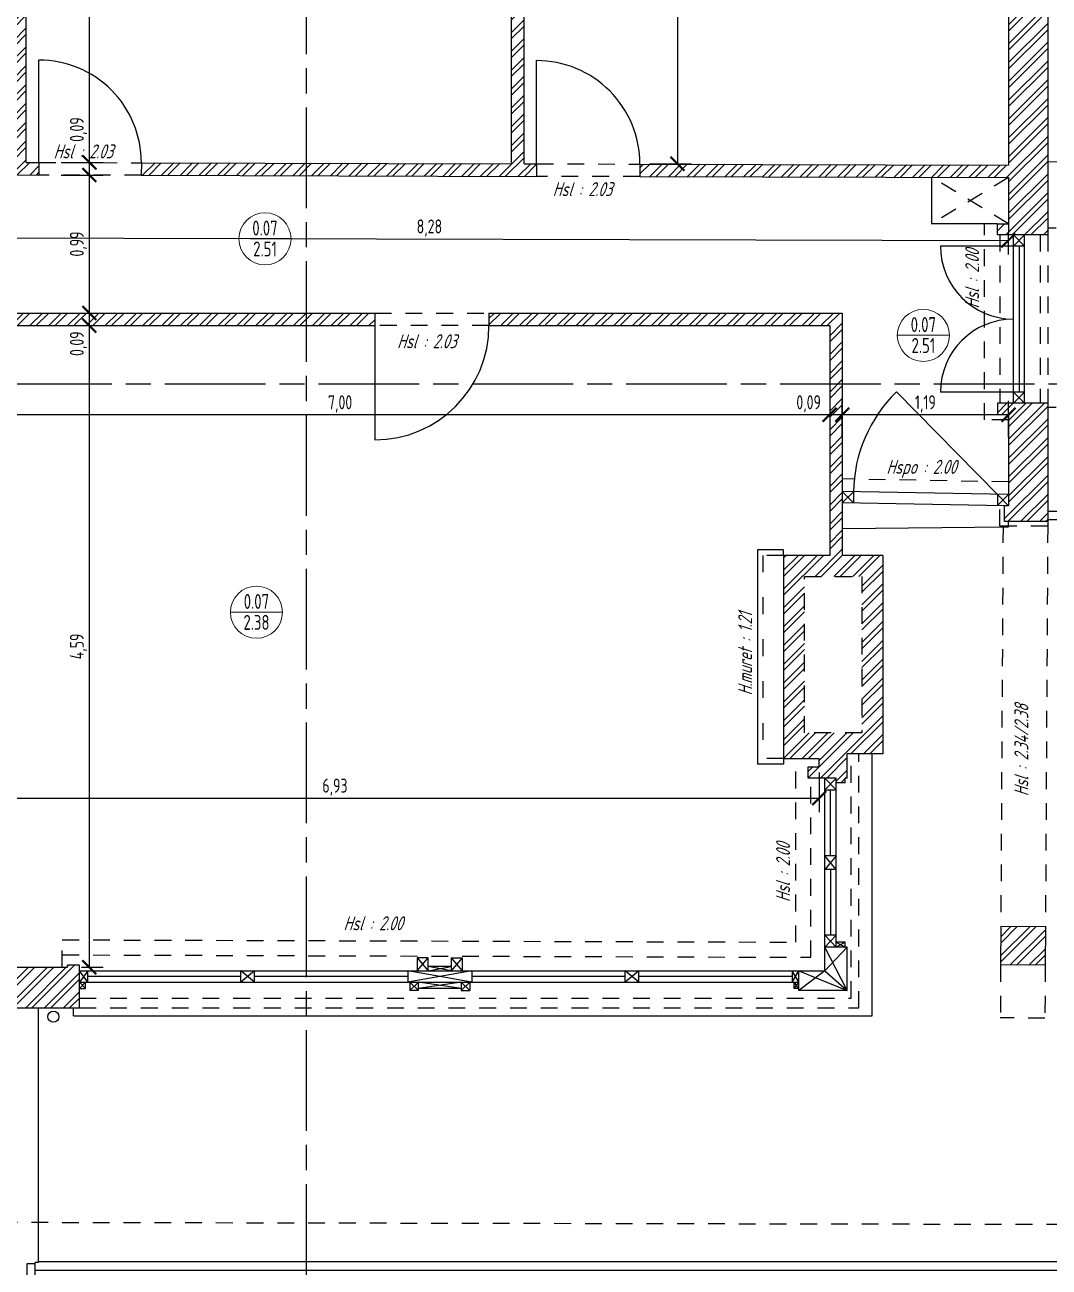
# Model space of a CAD drawing. Header units: metres. Extents: x -173 to 927, y -225 to 260.
# Drawn here: x 467.06 to 474.39, y 11.12 to 20.01 of the extents above; entities that cross this region are included whole.
import ezdxf
from ezdxf.enums import TextEntityAlignment as Align

# ---------------------------------------------------------------- set-up
doc = ezdxf.new("R2010")
doc.units = ezdxf.units.M
doc.header["$LTSCALE"] = 0.01
doc.header["$PDMODE"] = 2
doc.header["$PDSIZE"] = 0.05
for name, pattern in [('ACAD_ISO02W100', [15, 12, -3]), ('ACAD_ISO03W100', [30, 12, -18]), ('ACAD_ISO08W100', [36, 24, -3, 6, -3])]:
    doc.linetypes.add(name, pattern=pattern)
for name, color, linetype in [('Bordure bas', 5, 'Continuous'), ('Cassure plafond', 49, 'ACAD_ISO02W100'), ('Chassis', 71, 'Continuous'), ('Cotations', 163, 'Continuous'), ('DEP', 170, 'Continuous'), ('Hachures', 250, 'Continuous'), ('Linteau', 2, 'ACAD_ISO02W100'), ('Menuiserie', 35, 'Continuous'), ('Mur', 1, 'Continuous'), ('Muret', 30, 'Continuous'), ('Niveaux', 2, 'Continuous'), ('Porte', 2, 'Continuous'), ('Revètement', 2, 'Continuous'), ('Seuil', 161, 'Continuous'), ('Trait de Coupe', 4, 'ACAD_ISO08W100')]:
    doc.layers.add(name, color=color, linetype=linetype)
doc.layers.add('Niveaux sol-plafond', color=2, linetype='Continuous', lineweight=0)
doc.styles.add('ISO', font='isocp.shx', dxfattribs={"width": 0.8})
doc.dimstyles.new('ISO DE CEUSTER', dxfattribs={"dimtxt": 0.1, "dimasz": 0.1, "dimexe": 0.1, "dimexo": 0.1, "dimgap": 0.02, "dimtad": 1, "dimzin": 1, "dimtxsty": 'ISO', "dimblk": 'ARCHTICK', "dimcen": 2.5, "dimclrd": 256, "dimclre": 256, "dimclrt": 256, "dimadec": 0, "dimazin": 0, "dimtfac": 1, "dimtix": 1, "dimtmove": 1, "dimatfit": 3, "dimldrblk": 'CLOSEDBLANK', "dimfxl": 0.1, "dimfxlon": 1, "dimlwd": -1, "dimlwe": -1, "dimarcsym": 0})

# ---------------------------------------------------------------- blocks, each defined once
blk = doc.blocks.new('_ArchTick')
at = {"color": 0, "linetype": 'ByBlock', "const_width": 0.15}
blk.add_lwpolyline([(-0.5, -0.5), (0.5, 0.5)], dxfattribs=at)
blk = doc.blocks.new('*D39')
at = {"layer": 'Cotations', "transparency": 16777216}
for p, q in [((465.8118, 18.6894), (465.811, 18.3894)), ((474.0942, 18.667), (474.0934, 18.367)), ((465.8113, 18.4894), (474.0937, 18.467))]:
    blk.add_line(p, q, dxfattribs=at)
at = {"layer": 'Defpoints', "color": 0, "transparency": 16777216}
for p in [(465.8125, 18.9386), (474.0949, 18.9162), (474.0937, 18.467)]:
    blk.add_point(p, dxfattribs=at)
at = {"layer": 'Cotations', "transparency": 16777216, "xscale": 0.1, "yscale": 0.1, "zscale": 0.1}
for p, rotation in [((465.8113, 18.4894), 179.8450415630587), ((474.0937, 18.467), 359.8450415630588)]:
    blk.add_blockref('_ArchTick', p, dxfattribs=dict(at, rotation=rotation))
at = {"layer": 'Cotations', "transparency": 16777216, "insert": (469.9527, 18.5557), "char_height": 0.1, "attachment_point": 5, "rotation": 359.84504, "style": 'ISO'}
blk.add_mtext('8,28', dxfattribs=at)
blk = doc.blocks.new('_ClosedBlank')
at = {"color": 0, "linetype": 'ByBlock', "lineweight": -2}
for p, q in [((-1, 0.167), (0, 0)), ((-1, 0.167), (-1, -0.167)), ((0, 0), (-1, -0.167))]:
    blk.add_line(p, q, dxfattribs=at)
blk = doc.blocks.new('*D42')
at = {"layer": 'Cotations', "transparency": 16777216}
for p, q in [((465.8125, 14.6789), (465.8125, 14.3789)), ((472.7413, 14.6612), (472.7413, 14.3789)), ((465.8125, 14.4789), (472.7413, 14.4789))]:
    blk.add_line(p, q, dxfattribs=at)
at = {"layer": 'Defpoints', "color": 0, "transparency": 16777216}
for p in [(465.8125, 15.4963), (472.7413, 14.7612), (472.7413, 14.4789)]:
    blk.add_point(p, dxfattribs=at)
at = {"layer": 'Cotations', "transparency": 16777216, "xscale": 0.1, "yscale": 0.1, "zscale": 0.1, "rotation": 180}
blk.add_blockref('_ArchTick', (465.8125, 14.4789), dxfattribs=at)
at = {"layer": 'Cotations', "transparency": 16777216, "xscale": 0.1, "yscale": 0.1, "zscale": 0.1}
blk.add_blockref('_ArchTick', (472.7413, 14.4789), dxfattribs=at)
at = {"layer": 'Cotations', "transparency": 16777216, "insert": (469.2769, 14.5564), "char_height": 0.1, "attachment_point": 5, "style": 'ISO'}
blk.add_mtext('6,93', dxfattribs=at)
blk = doc.blocks.new('*D43')
at = {"layer": 'Cotations', "transparency": 16777216}
for p, q in [((472.9056, 17.0602), (472.9056, 17.3205)), ((474.0949, 17.0602), (474.0949, 17.3205)), ((474.0949, 17.2205), (472.9056, 17.2205))]:
    blk.add_line(p, q, dxfattribs=at)
at = {"layer": 'Defpoints', "color": 0, "transparency": 16777216}
for p in [(472.9056, 17.2205), (472.9056, 16.9602), (474.0949, 16.9602)]:
    blk.add_point(p, dxfattribs=at)
at = {"layer": 'Cotations', "transparency": 16777216, "xscale": 0.1, "yscale": 0.1, "zscale": 0.1, "rotation": 180}
blk.add_blockref('_ArchTick', (472.9056, 17.2205), dxfattribs=at)
at = {"layer": 'Cotations', "transparency": 16777216, "xscale": 0.1, "yscale": 0.1, "zscale": 0.1}
blk.add_blockref('_ArchTick', (474.0949, 17.2205), dxfattribs=at)
at = {"layer": 'Cotations', "transparency": 16777216, "insert": (473.5002, 17.298), "char_height": 0.1, "attachment_point": 5, "style": 'ISO'}
blk.add_mtext('1,19', dxfattribs=at)
blk = doc.blocks.new('*D44')
at = {"layer": 'Cotations', "transparency": 16777216}
for p, q in [((472.8156, 17.4205), (472.8156, 17.1205)), ((472.9056, 17.0602), (472.9056, 17.3205)), ((472.9056, 17.2205), (472.8156, 17.2205))]:
    blk.add_line(p, q, dxfattribs=at)
at = {"layer": 'Defpoints', "color": 0, "transparency": 16777216}
for p in [(472.8156, 17.858), (472.8156, 17.2205), (472.9056, 16.9602)]:
    blk.add_point(p, dxfattribs=at)
at = {"layer": 'Cotations', "transparency": 16777216, "xscale": 0.1, "yscale": 0.1, "zscale": 0.1, "rotation": 180}
blk.add_blockref('_ArchTick', (472.8156, 17.2205), dxfattribs=at)
at = {"layer": 'Cotations', "transparency": 16777216, "xscale": 0.1, "yscale": 0.1, "zscale": 0.1}
blk.add_blockref('_ArchTick', (472.9056, 17.2205), dxfattribs=at)
at = {"layer": 'Cotations', "transparency": 16777216, "insert": (472.6652, 17.298), "char_height": 0.1, "attachment_point": 5, "style": 'ISO'}
blk.add_mtext('0,09', dxfattribs=at)
blk = doc.blocks.new('*D45')
at = {"layer": 'Cotations', "transparency": 16777216}
for p, q in [((465.8125, 17.4205), (465.8125, 17.1205)), ((472.8156, 17.4205), (472.8156, 17.1205)), ((472.8156, 17.2205), (465.8125, 17.2205))]:
    blk.add_line(p, q, dxfattribs=at)
at = {"layer": 'Defpoints', "color": 0, "transparency": 16777216}
for p in [(465.8125, 17.858), (472.8156, 17.858), (465.8125, 17.2205)]:
    blk.add_point(p, dxfattribs=at)
at = {"layer": 'Cotations', "transparency": 16777216, "xscale": 0.1, "yscale": 0.1, "zscale": 0.1, "rotation": 180}
blk.add_blockref('_ArchTick', (465.8125, 17.2205), dxfattribs=at)
at = {"layer": 'Cotations', "transparency": 16777216, "xscale": 0.1, "yscale": 0.1, "zscale": 0.1}
blk.add_blockref('_ArchTick', (472.8156, 17.2205), dxfattribs=at)
at = {"layer": 'Cotations', "transparency": 16777216, "insert": (469.314, 17.298), "char_height": 0.1, "attachment_point": 5, "style": 'ISO'}
blk.add_mtext('7,00', dxfattribs=at)
blk = doc.blocks.new('*D54')
at = {"layer": 'Cotations', "transparency": 16777216}
for p, q in [((467.3201, 22.6256), (467.6201, 22.6256)), ((467.5201, 22.6256), (467.5201, 19.0252)), ((467.3201, 19.0252), (467.6201, 19.0252))]:
    blk.add_line(p, q, dxfattribs=at)
at = {"layer": 'Defpoints', "color": 0, "transparency": 16777216}
for p in [(467.0696, 22.6256), (467.0696, 19.0252), (467.5201, 19.0252)]:
    blk.add_point(p, dxfattribs=at)
at = {"layer": 'Cotations', "transparency": 16777216, "xscale": 0.1, "yscale": 0.1, "zscale": 0.1}
for p, rotation in [((467.5201, 22.6256), 90), ((467.5201, 19.0252), 270)]:
    blk.add_blockref('_ArchTick', p, dxfattribs=dict(at, rotation=rotation))
at = {"layer": 'Cotations', "transparency": 16777216, "insert": (467.4426, 20.8254), "char_height": 0.1, "attachment_point": 5, "rotation": 90, "style": 'ISO'}
blk.add_mtext('3,60', dxfattribs=at)
blk = doc.blocks.new('*D55')
at = {"layer": 'Cotations', "transparency": 16777216}
for p, q in [((467.3201, 19.0252), (467.6201, 19.0252)), ((467.5201, 19.0252), (467.5201, 18.9349)), ((467.3201, 18.9349), (467.6201, 18.9349))]:
    blk.add_line(p, q, dxfattribs=at)
at = {"layer": 'Defpoints', "color": 0, "transparency": 16777216}
for p in [(467.0696, 19.0252), (467.1596, 18.9349), (467.5201, 18.9349)]:
    blk.add_point(p, dxfattribs=at)
at = {"layer": 'Cotations', "transparency": 16777216, "xscale": 0.1, "yscale": 0.1, "zscale": 0.1}
for p, rotation in [((467.5201, 19.0252), 90), ((467.5201, 18.9349), 270)]:
    blk.add_blockref('_ArchTick', p, dxfattribs=dict(at, rotation=rotation))
at = {"layer": 'Cotations', "transparency": 16777216, "insert": (467.4426, 19.26), "char_height": 0.1, "attachment_point": 5, "rotation": 90, "style": 'ISO'}
blk.add_mtext('0,09', dxfattribs=at)
blk = doc.blocks.new('*D56')
at = {"layer": 'Cotations', "transparency": 16777216}
for p, q in [((467.3201, 18.9349), (467.6201, 18.9349)), ((467.5201, 18.9349), (467.5201, 17.948)), ((467.3201, 17.948), (467.6201, 17.948))]:
    blk.add_line(p, q, dxfattribs=at)
at = {"layer": 'Defpoints', "color": 0, "transparency": 16777216}
for p in [(467.1596, 18.9349), (465.8125, 17.948), (467.5201, 17.948)]:
    blk.add_point(p, dxfattribs=at)
at = {"layer": 'Cotations', "transparency": 16777216, "xscale": 0.1, "yscale": 0.1, "zscale": 0.1}
for p, rotation in [((467.5201, 18.9349), 90), ((467.5201, 17.948), 270)]:
    blk.add_blockref('_ArchTick', p, dxfattribs=dict(at, rotation=rotation))
at = {"layer": 'Cotations', "transparency": 16777216, "insert": (467.4426, 18.4415), "char_height": 0.1, "attachment_point": 5, "rotation": 90, "style": 'ISO'}
blk.add_mtext('0,99', dxfattribs=at)
blk = doc.blocks.new('*D57')
at = {"layer": 'Cotations', "transparency": 16777216}
for p, q in [((467.3201, 17.948), (467.6201, 17.948)), ((467.5201, 17.948), (467.5201, 17.858)), ((467.3201, 17.858), (467.6201, 17.858))]:
    blk.add_line(p, q, dxfattribs=at)
at = {"layer": 'Defpoints', "color": 0, "transparency": 16777216}
for p in [(465.8125, 17.948), (465.8125, 17.858), (467.5201, 17.858)]:
    blk.add_point(p, dxfattribs=at)
at = {"layer": 'Cotations', "transparency": 16777216, "xscale": 0.1, "yscale": 0.1, "zscale": 0.1}
for p, rotation in [((467.5201, 17.948), 90), ((467.5201, 17.858), 270)]:
    blk.add_blockref('_ArchTick', p, dxfattribs=dict(at, rotation=rotation))
at = {"layer": 'Cotations', "transparency": 16777216, "insert": (467.4426, 17.7287), "char_height": 0.1, "attachment_point": 5, "rotation": 90, "style": 'ISO'}
blk.add_mtext('0,09', dxfattribs=at)
blk = doc.blocks.new('*D58')
at = {"layer": 'Cotations', "transparency": 16777216}
for p, q in [((467.3201, 17.858), (467.6201, 17.858)), ((467.5201, 17.858), (467.5201, 13.2686)), ((467.4641, 13.2686), (467.6201, 13.2686))]:
    blk.add_line(p, q, dxfattribs=at)
at = {"layer": 'Defpoints', "color": 0, "transparency": 16777216}
for p in [(465.8125, 17.858), (467.3641, 13.2686), (467.5201, 13.2686)]:
    blk.add_point(p, dxfattribs=at)
at = {"layer": 'Cotations', "transparency": 16777216, "xscale": 0.1, "yscale": 0.1, "zscale": 0.1}
for p, rotation in [((467.5201, 17.858), 90), ((467.5201, 13.2686), 270)]:
    blk.add_blockref('_ArchTick', p, dxfattribs=dict(at, rotation=rotation))
at = {"layer": 'Cotations', "transparency": 16777216, "insert": (467.4426, 15.5633), "char_height": 0.1, "attachment_point": 5, "rotation": 90, "style": 'ISO'}
blk.add_mtext('4,59', dxfattribs=at)
blk = doc.blocks.new('*D59')
at = {"layer": 'Cotations', "transparency": 16777216}
for p, q in [((471.5265, 22.6256), (471.8265, 22.6256)), ((471.7265, 22.6256), (471.7265, 19.0155)), ((471.5265, 19.0155), (471.8265, 19.0155))]:
    blk.add_line(p, q, dxfattribs=at)
at = {"layer": 'Defpoints', "color": 0, "transparency": 16777216}
for p in [(470.6295, 22.6256), (470.6295, 19.0155), (471.7265, 19.0155)]:
    blk.add_point(p, dxfattribs=at)
at = {"layer": 'Cotations', "transparency": 16777216, "xscale": 0.1, "yscale": 0.1, "zscale": 0.1}
for p, rotation in [((471.7265, 22.6256), 90), ((471.7265, 19.0155), 270)]:
    blk.add_blockref('_ArchTick', p, dxfattribs=dict(at, rotation=rotation))
at = {"layer": 'Cotations', "transparency": 16777216, "insert": (471.649, 20.8205), "char_height": 0.1, "attachment_point": 5, "rotation": 90, "style": 'ISO'}
blk.add_mtext('3,61', dxfattribs=at)

msp = doc.modelspace()

# ---------------------------------------------------------------- hatches: boundary and pattern name
at = {"layer": 'Hachures'}
h = msp.add_hatch(dxfattribs=at)
h.set_pattern_fill('ANSI32', color=256, scale=0.01)
h.paths.add_polyline_path([(468.2111, 22.9156), (463.24, 22.9156), (463.24, 21.5169), (463.6007, 21.5169), (463.6007, 21.5969), (463.52, 21.5969), (463.52, 22.6256), (466.9796, 22.6256), (466.9796, 19.0254), (466.8885, 19.0257), (466.8883, 18.9357), (467.1596, 18.9349), (467.1598, 19.0249), (467.0696, 19.0252), (467.0696, 22.6256), (468.1311, 22.6256), (468.1311, 22.5556), (468.2111, 22.5556)])
h.paths.add_polyline_path([(463.52, 20.2368), (463.6007, 20.2368), (463.6007, 20.3168), (463.24, 20.3168), (463.24, 18.1697), (463.6239, 18.1697), (463.6239, 18.2497), (463.52, 18.2497), (463.52, 18.9448), (465.7225, 18.9388), (465.7225, 18.8564), (465.8125, 18.8564), (465.8125, 18.9386), (466.1321, 18.9377), (466.1323, 19.0277), (463.52, 19.0348)])
h.paths.add_polyline_path([(465.8125, 17.858), (469.5617, 17.858), (469.5617, 17.948), (465.8125, 17.948), (465.8125, 18.1171), (465.7225, 18.1171), (465.7225, 16.4721), (465.0994, 16.4721), (465.0994, 16.1501), (463.52, 16.1501), (463.52, 16.8781), (463.6239, 16.8781), (463.6239, 16.9581), (463.24, 16.9581), (463.24, 14.6282), (463.6239, 14.6282), (463.6239, 14.7082), (463.52, 14.7082), (463.52, 16.0501), (465.1816, 16.0501), (465.1816, 15.4963), (465.8125, 15.4963)])
h.paths.add_polyline_path([(465.1994, 16.1501), (465.1994, 16.3721), (465.7225, 16.3721), (465.7225, 16.1501)], flags=16)
h.paths.add_polyline_path([(465.2816, 16.0501), (465.7225, 16.0501), (465.7225, 15.5963), (465.2816, 15.5963)], flags=16)
h.paths.add_polyline_path([(463.6638, 13.2286), (463.52, 13.2286), (463.52, 13.4289), (463.24, 13.4289), (463.24, 12.6634), (463.52, 12.6634), (463.52, 12.9786), (463.6638, 12.9786)])
h.paths.add_polyline_path([(467.4496, 13.2836), (467.3641, 13.2836), (467.3641, 13.2686), (464.9465, 13.2686), (464.9465, 13.3486), (464.8665, 13.3486), (464.8665, 12.9786), (467.4496, 12.9786)])
h.paths.add_polyline_path([(474.6056, 11.9738, 1), (474.7106, 11.9738, 1)])
h.paths.add_polyline_path([(474.3591, 13.5585), (474.0397, 13.5603), (474.0382, 13.2857), (474.3576, 13.2839)])
h.paths.add_polyline_path([(472.9056, 17.948), (470.3789, 17.948), (470.3789, 17.858), (472.8156, 17.858), (472.8156, 16.2149), (472.4856, 16.2149), (472.4856, 14.7612), (472.7413, 14.7612), (472.7413, 14.7017), (472.6613, 14.7017), (472.6613, 14.6217), (472.8613, 14.6217), (472.8613, 14.5877), (472.9265, 14.5877), (472.9265, 14.6217), (472.9413, 14.6217), (472.9413, 14.7951), (473.1956, 14.7951), (473.1956, 16.2149), (472.9056, 16.2149)])
h.paths.add_polyline_path([(473.0456, 16.0649), (473.0456, 14.9451), (472.6356, 14.9451), (472.6356, 16.0649)], flags=16)
h.paths.add_polyline_path([(474.3749, 17.3025), (474.0149, 17.3025), (474.0149, 17.2225), (474.0949, 17.2225), (474.0949, 16.5698), (474.0668, 16.5703), (474.0668, 16.4569), (474.3749, 16.4569)])
h.paths.add_polyline_path([(474.3749, 20.2702), (474.0149, 20.2702), (474.0149, 20.1902), (474.0949, 20.1902), (474.0949, 19.0062), (471.4576, 19.0133), (471.4574, 18.9233), (474.0949, 18.9162), (474.0949, 18.587), (474.0149, 18.587), (474.0149, 18.507), (474.3749, 18.507)])
h.paths.add_polyline_path([(474.3749, 22.9156), (469.4154, 22.9156), (469.4154, 22.5556), (469.4954, 22.5556), (469.4954, 22.6256), (470.5395, 22.6256), (470.5395, 19.0158), (467.8924, 19.0229), (467.8922, 18.9329), (470.7191, 18.9253), (470.7194, 19.0153), (470.6295, 19.0155), (470.6295, 22.6256), (474.0949, 22.6256), (474.0949, 21.5546), (474.0149, 21.5546), (474.0149, 21.4746), (474.3749, 21.4746)])
h.paths.add_polyline_path([(474.7414, 19.7113), (474.6261, 19.7113), (474.6261, 19.5959), (474.7414, 19.5959)])
h.paths.add_polyline_path([(474.7503, 21.6307), (474.635, 21.6307), (474.635, 21.5152), (474.7503, 21.5152)])
h.paths.add_polyline_path([(480.1891, 19.6971), (480.0739, 19.6971), (480.0739, 19.5816), (480.1891, 19.5816)])
h.paths.add_polyline_path([(480.1891, 21.593), (480.0739, 21.593), (480.0739, 21.4775), (480.1891, 21.4775)])
h.paths.add_polyline_path([(480.1891, 23.4862), (480.0739, 23.4862), (480.0739, 23.3708), (480.1891, 23.3708)])
h.paths.add_polyline_path([(474.7503, 23.5719), (474.635, 23.5719), (474.635, 23.4565), (474.7503, 23.4565)])
h.paths.add_polyline_path([(463.2316, 8.5961), (463.1312, 8.5961), (463.1312, 8.4973), (463.2316, 8.4973)])
h.paths.add_polyline_path([(467.0372, 8.5961), (466.9368, 8.5961), (466.9368, 8.4973), (467.0372, 8.4973)])
h.paths.add_polyline_path([(485.2008, 31.1603), (485.2767, 31.1586), (485.2775, 31.1966), (485.2022, 31.1983), (485.2047, 31.2684), (485.1667, 31.2698), (485.1642, 31.1991), (481.1753, 31.2862), (481.1782, 31.3557), (481.1402, 31.3573), (481.1374, 31.287), (481.0711, 31.2885), (481.0703, 31.2505), (481.1358, 31.2491), (480.9327, 26.2617), (480.8665, 26.2631), (480.8657, 26.2251), (480.9312, 26.2237), (480.9286, 26.1604), (480.9666, 26.1588), (480.9692, 26.2229), (484.9837, 26.1352), (484.9814, 26.0719), (485.0194, 26.0705), (485.0217, 26.1344), (485.0901, 26.1329), (485.091, 26.1709), (485.023, 26.1723)])
h.paths.add_polyline_path([(484.985, 26.1732), (480.9707, 26.2608), (481.1738, 31.2482), (485.1628, 31.1611)], flags=16)

# ---------------------------------------------------------------- linework, layer by layer
at = {"layer": 'Bordure bas'}
for points in [[(474.3749, 16.5308), (474.9371, 16.5308), (474.9156, 11.1015), (467.1325, 11.1015)], [(474.3749, 16.4708), (474.8769, 16.4708), (474.8559, 11.1615), (467.1575, 11.1615)], [(463.24, 12.7358), (463.0045, 12.7358), (463.0045, 8.0792), (467.1325, 8.065), (467.1325, 11.1472), (467.0725, 11.1472), (467.0725, 8.1252), (463.0645, 8.139), (463.0645, 12.6758), (463.24, 12.6758)]]:
    msp.add_lwpolyline(points, dxfattribs=at)
at = {"layer": 'Cassure plafond'}
for p, q in [((480.4407, 18.974), (474.3749, 19.0287)), ((473.9234, 17.1841), (473.9234, 18.587)), ((474.321, 18.507), (474.321, 17.3025)), ((474.0949, 17.1841), (473.9234, 17.1841)), ((474.0949, 16.7402), (472.9056, 16.7612)), ((474.0335, 16.4236), (474.0335, 16.5709)), ((474.3749, 16.4569), (474.3749, 16.4236)), ((474.3749, 16.4236), (474.0335, 16.4236)), ((474.0554, 16.4236), (474.0397, 13.5603)), ((474.3749, 16.4236), (474.3591, 13.5585)), ((472.5726, 13.4486), (472.5726, 14.7612)), ((472.6804, 13.3405), (472.6804, 14.6217)), ((467.327, 13.2686), (467.327, 13.4654)), ((467.327, 13.4654), (472.5726, 13.4486)), ((467.3267, 13.3576), (472.6804, 13.3405)), ((474.0382, 13.2857), (474.0361, 12.9072)), ((474.3576, 13.2839), (474.3555, 12.9054)), ((474.3555, 12.9054), (474.0361, 12.9072)), ((462.7057, 11.4537), (474.86, 11.4301))]:
    msp.add_line(p, q, dxfattribs=at)
for points in [[(467.4496, 12.9786), (473.0242, 12.9786), (473.0242, 14.7951)], [(467.4496, 13.0492), (472.9703, 13.0492), (472.9703, 14.7951)]]:
    msp.add_lwpolyline(points, dxfattribs=at)
at = {"layer": 'Chassis'}
for p, q in [((474.1301, 17.3025), (474.1301, 18.507)), ((474.2101, 18.507), (474.1301, 18.427)), ((474.2101, 18.427), (474.1301, 18.507)), ((474.2101, 17.3025), (474.2101, 18.507)), ((474.2101, 18.427), (474.1301, 18.427)), ((474.1701, 18.427), (474.1701, 17.3825)), ((474.2101, 17.3825), (474.1301, 17.3825)), ((474.2101, 17.3825), (474.1301, 17.3025)), ((474.2101, 17.3025), (474.1301, 17.3825)), ((474.0949, 16.6498), (472.9056, 16.6708)), ((472.9856, 16.5894), (472.9056, 16.6708)), ((472.9856, 16.6694), (472.9056, 16.5908)), ((472.9856, 16.6694), (472.9856, 16.5894)), ((474.0149, 16.6512), (474.0149, 16.5712)), ((474.0949, 16.5698), (474.0149, 16.6512)), ((474.0949, 16.6498), (474.0149, 16.5712)), ((474.0668, 16.5703), (472.9056, 16.5908)), ((472.7813, 14.5369), (472.7813, 14.6217)), ((472.8613, 14.6217), (472.7813, 14.5369)), ((472.8613, 14.5369), (472.7813, 14.6217)), ((472.8613, 14.5369), (472.8613, 14.5877)), ((472.7813, 14.5369), (472.8613, 14.5369)), ((472.7813, 13.4986), (472.7813, 14.5369)), ((472.8213, 14.0671), (472.8213, 14.5369)), ((472.8613, 13.4986), (472.8613, 14.5369)), ((472.8613, 14.0671), (472.7813, 14.0671)), ((472.8613, 14.0671), (472.7813, 13.9684)), ((472.8613, 13.9684), (472.7813, 14.0671)), ((472.8613, 13.9684), (472.7813, 13.9684)), ((472.8213, 13.9684), (472.8213, 13.4986)), ((472.7813, 13.2434), (472.7813, 13.4986)), ((472.8613, 13.4986), (472.7813, 13.4986)), ((472.8613, 13.4986), (472.7813, 13.4138)), ((472.8613, 13.4138), (472.7813, 13.4986)), ((472.8613, 13.4138), (472.8613, 13.4986)), ((472.9265, 13.4478), (472.8613, 13.4478)), ((472.9265, 13.4478), (472.8613, 13.4138)), ((472.8613, 13.4478), (472.9265, 13.4138)), ((472.9265, 13.4138), (472.9265, 13.4478)), ((469.9448, 13.3359), (469.8648, 13.3359)), ((469.8648, 13.3359), (469.8648, 13.2434)), ((469.8648, 13.2434), (469.9448, 13.3359)), ((469.8648, 13.3359), (469.9448, 13.2434)), ((469.9448, 13.2434), (469.9448, 13.3359)), ((470.1077, 13.3359), (470.1877, 13.3359)), ((470.1077, 13.3359), (470.1077, 13.2434)), ((470.1877, 13.3359), (470.1077, 13.2434)), ((470.1077, 13.3359), (470.1877, 13.2434)), ((470.1877, 13.3359), (470.1877, 13.2434)), ((472.9413, 13.4138), (472.7813, 13.4138)), ((472.9413, 13.4138), (472.7813, 13.2434)), ((472.9413, 13.1025), (472.7813, 13.4138)), ((472.9413, 13.1025), (472.9413, 13.4138)), ((467.4496, 13.2434), (467.5088, 13.2434)), ((467.5088, 13.2434), (467.4496, 13.1634)), ((467.5088, 13.1634), (467.4496, 13.2434)), ((467.5088, 13.1634), (467.5088, 13.2434)), ((467.5088, 13.2434), (469.7983, 13.2434)), ((468.6042, 13.1634), (468.6042, 13.2434)), ((468.7029, 13.2434), (468.6042, 13.1634)), ((468.7029, 13.1634), (468.6042, 13.2434)), ((468.7029, 13.1634), (468.7029, 13.2434)), ((469.7983, 13.2434), (469.7983, 13.1634)), ((469.7983, 13.2434), (470.2563, 13.2434)), ((470.2563, 13.2434), (469.7983, 13.1634)), ((470.2563, 13.1634), (469.7983, 13.2434)), ((470.1077, 13.2743), (469.9448, 13.2743)), ((470.1077, 13.2434), (469.9448, 13.2743)), ((469.9448, 13.2434), (470.1077, 13.2743)), ((470.2563, 13.2434), (472.5464, 13.2434)), ((470.2563, 13.2434), (470.2563, 13.1634)), ((471.352, 13.1634), (471.352, 13.2434)), ((471.4507, 13.2434), (471.352, 13.1634)), ((471.4507, 13.1634), (471.352, 13.2434)), ((471.4507, 13.1634), (471.4507, 13.2434)), ((472.5464, 13.2434), (472.5464, 13.1634)), ((472.5464, 13.2434), (472.7813, 13.2434)), ((472.5952, 13.1634), (472.5464, 13.2434)), ((472.5464, 13.1634), (472.5952, 13.2434)), ((472.5952, 13.1025), (472.5952, 13.2434)), ((472.7813, 13.2434), (472.5952, 13.1025)), ((472.5952, 13.2434), (472.9413, 13.1025)), ((472.7813, 13.2434), (472.9413, 13.1025)), ((467.4496, 13.1634), (467.5088, 13.1634)), ((467.494, 13.1634), (467.4496, 13.1177)), ((467.494, 13.1177), (467.4496, 13.1634)), ((467.494, 13.1177), (467.494, 13.1634)), ((468.6042, 13.2034), (467.5088, 13.2034)), ((467.5088, 13.1634), (469.7983, 13.1634)), ((469.7983, 13.2034), (468.7029, 13.2034)), ((469.7983, 13.1634), (470.2563, 13.1634)), ((469.8131, 13.1634), (469.8131, 13.1025)), ((469.8742, 13.1634), (469.8131, 13.1025)), ((469.8742, 13.1025), (469.8131, 13.1634)), ((469.8742, 13.1025), (469.8742, 13.1634)), ((470.1803, 13.1634), (469.8742, 13.1172)), ((470.1803, 13.1172), (469.8742, 13.1634)), ((470.1803, 13.1634), (470.1803, 13.1025)), ((470.2414, 13.1634), (470.1803, 13.1025)), ((470.2414, 13.1025), (470.1803, 13.1634)), ((470.2414, 13.1634), (470.2414, 13.1025)), ((471.352, 13.2034), (470.2563, 13.2034)), ((470.2563, 13.1634), (472.5464, 13.1634)), ((472.5464, 13.2034), (471.4507, 13.2034)), ((472.5464, 13.1634), (472.5952, 13.1634)), ((472.5613, 13.1172), (472.5613, 13.1634)), ((472.5952, 13.1172), (472.5613, 13.1634)), ((472.5613, 13.1172), (472.5952, 13.1634)), ((467.4496, 13.1177), (467.494, 13.1177)), ((469.8742, 13.1025), (469.8131, 13.1025)), ((470.1803, 13.1172), (469.8742, 13.1172)), ((470.1803, 13.1025), (470.2414, 13.1025)), ((472.5952, 13.1172), (472.5613, 13.1172)), ((472.9413, 13.1025), (472.5952, 13.1025))]:
    msp.add_line(p, q, dxfattribs=at)
at = {"layer": 'DEP'}
msp.add_circle((467.2634, 12.9156), 0.04, dxfattribs=at)
at = {"layer": 'Linteau'}
for p, q in [((467.1598, 19.0249), (467.8924, 19.0229)), ((470.7194, 19.0153), (471.4576, 19.0133)), ((467.8922, 18.9329), (467.1596, 18.9349)), ((471.4574, 18.9233), (470.7191, 18.9253)), ((474.032, 18.507), (474.032, 17.3025)), ((474.3749, 18.507), (474.3749, 17.3025)), ((469.5617, 17.948), (470.3789, 17.948)), ((470.3789, 17.858), (469.5617, 17.858))]:
    msp.add_line(p, q, dxfattribs=at)
at = {"layer": 'Menuiserie', "linetype": 'ACAD_ISO02W100'}
for p, q in [((474.0949, 18.587), (473.5456, 18.9176)), ((474.0949, 18.9162), (473.5456, 18.587))]:
    msp.add_line(p, q, dxfattribs=at)
at = {"layer": 'Menuiserie', "const_width": 0.01}
msp.add_lwpolyline([(473.5456, 18.9176), (473.5456, 18.587), (474.0149, 18.587)], dxfattribs=at)
at = {"layer": 'Mur'}
for p, q in [((467.0696, 19.0252), (467.0696, 22.6256)), ((470.5395, 19.0158), (470.5395, 22.6256)), ((470.6295, 19.0155), (470.6295, 22.6256)), ((474.3749, 20.2702), (474.3749, 18.507)), ((474.0949, 20.1902), (474.0949, 19.0062)), ((467.0696, 19.0252), (467.1598, 19.0249)), ((467.1598, 19.0249), (467.1596, 18.9349)), ((467.8924, 19.0229), (467.8922, 18.9329)), ((467.8924, 19.0229), (470.5395, 19.0158)), ((470.6295, 19.0155), (470.7194, 19.0153)), ((470.7194, 19.0153), (470.7191, 18.9253)), ((471.4576, 19.0133), (471.4574, 18.9233)), ((471.4576, 19.0133), (474.0949, 19.0062)), ((466.8883, 18.9357), (467.1596, 18.9349)), ((467.8922, 18.9329), (470.7191, 18.9253)), ((471.4574, 18.9233), (474.0949, 18.9162)), ((474.0949, 18.9162), (474.0949, 18.587)), ((474.0149, 18.507), (474.0149, 18.587)), ((474.0149, 18.587), (474.0949, 18.587)), ((474.3749, 18.507), (474.0149, 18.507)), ((465.8125, 17.948), (469.5617, 17.948)), ((469.5617, 17.948), (469.5617, 17.858)), ((470.3789, 17.948), (470.3789, 17.858)), ((470.3789, 17.948), (472.9056, 17.948)), ((472.9056, 17.948), (472.9056, 16.2149)), ((465.8125, 17.858), (469.5617, 17.858)), ((470.3789, 17.858), (472.8156, 17.858)), ((472.8156, 17.858), (472.8156, 16.2149)), ((474.3749, 17.3025), (474.0149, 17.3025)), ((474.0149, 17.3025), (474.0149, 17.2225)), ((474.3749, 17.3025), (474.3749, 16.4569)), ((474.0149, 17.2225), (474.0949, 17.2225)), ((474.0949, 17.2225), (474.0949, 16.5698)), ((474.0668, 16.4569), (474.0668, 16.5703)), ((474.0949, 16.5698), (474.0668, 16.5703)), ((474.3749, 16.4569), (474.0668, 16.4569)), ((472.4856, 16.2149), (472.4856, 14.7612)), ((472.8156, 16.2149), (472.4856, 16.2149)), ((473.1956, 16.2149), (472.9056, 16.2149)), ((473.1956, 16.2149), (473.1956, 14.7951)), ((472.4856, 14.7612), (472.7413, 14.7612)), ((472.7413, 14.7017), (472.7413, 14.7612)), ((473.1956, 14.7951), (472.9413, 14.7951)), ((472.9413, 14.6217), (472.9413, 14.7951)), ((472.6613, 14.6217), (472.6613, 14.7017)), ((472.6613, 14.7017), (472.7413, 14.7017)), ((472.8613, 14.6217), (472.6613, 14.6217)), ((472.8613, 14.5877), (472.8613, 14.6217)), ((472.9265, 14.5877), (472.8613, 14.5877)), ((472.9413, 14.6217), (472.9265, 14.6217)), ((472.9265, 14.5877), (472.9265, 14.6217)), ((474.0397, 13.5603), (474.0382, 13.2857)), ((474.3591, 13.5585), (474.0397, 13.5603)), ((474.3591, 13.5585), (474.3576, 13.2839)), ((464.9465, 13.2686), (467.3641, 13.2686)), ((467.3641, 13.2686), (467.3641, 13.2836)), ((467.4496, 13.2836), (467.3641, 13.2836)), ((467.4496, 12.9786), (467.4496, 13.2836)), ((474.3576, 13.2839), (474.0382, 13.2857)), ((464.8665, 12.9786), (467.4496, 12.9786))]:
    msp.add_line(p, q, dxfattribs=at)
at = {"layer": 'Mur', "linetype": 'ACAD_ISO02W100'}
msp.add_lwpolyline([(473.0456, 14.9451), (472.6356, 14.9451), (472.6356, 16.0649), (473.0456, 16.0649)], close=True, dxfattribs=at)
at = {"layer": 'Muret'}
for p, q in [((472.2983, 16.2547), (472.2983, 14.7214)), ((472.4856, 16.2547), (472.2983, 16.2547)), ((472.4856, 16.2149), (472.4856, 16.2547)), ((472.4856, 14.7612), (472.4856, 14.7214)), ((472.4856, 14.7214), (472.2983, 14.7214))]:
    msp.add_line(p, q, dxfattribs=at)
at = {"layer": 'Muret', "linetype": 'ACAD_ISO03W100'}
for p, q in [((472.4856, 16.2149), (472.3382, 16.2149)), ((472.3382, 16.2149), (472.3382, 14.7612)), ((472.4856, 14.7612), (472.3382, 14.7612))]:
    msp.add_line(p, q, dxfattribs=at)
at = {"layer": 'Niveaux sol-plafond'}
for p, q in [((468.5903, 18.4801), (468.9631, 18.4801)), ((473.2994, 17.7896), (473.6722, 17.7896)), ((468.5292, 15.8096), (468.9021, 15.8096))]:
    msp.add_line(p, q, dxfattribs=at)
for centre in [(468.7767, 18.4785), (473.4858, 17.788), (468.7156, 15.808)]:
    msp.add_circle(centre, 0.1864, dxfattribs=at)
at = {"layer": 'Porte'}
for p, q in [((467.1598, 19.0249), (467.1598, 19.7575)), ((470.7194, 19.0153), (470.7194, 19.7536)), ((474.1301, 18.427), (473.6079, 18.427)), ((469.5617, 17.858), (469.5617, 17.0409)), ((474.0149, 16.6512), (473.2934, 17.3856)), ((474.1301, 17.3825), (473.6079, 17.3825))]:
    msp.add_line(p, q, dxfattribs=at)
for centre, radius, start, end in [((467.1598, 19.0249), 0.7326, 359.84504, 90), ((470.7194, 19.0153), 0.7383, 359.84504, 90), ((474.1301, 18.427), 0.5222, 180, 270), ((474.1301, 17.3825), 0.5222, 90, 180), ((469.5617, 17.858), 0.8172, 270, 0), ((474.0149, 16.6512), 1.0295, 134.49444, 178.98887)]:
    msp.add_arc(centre, radius, start, end, dxfattribs=at)
at = {"layer": 'Revètement'}
for p, q in [((467.1575, 11.1586), (467.1575, 12.9786)), ((467.1325, 11.1472), (467.1325, 11.1586)), ((467.1575, 11.1586), (467.1325, 11.1586))]:
    msp.add_line(p, q, dxfattribs=at)
at = {"layer": 'Seuil'}
for p, q in [((474.4353, 18.5553), (474.3749, 18.5553)), ((474.4353, 17.2721), (474.3749, 17.2721)), ((474.0918, 16.4569), (474.0918, 16.4159)), ((474.0918, 16.4159), (472.9056, 16.4051)), ((473.119, 12.921), (473.119, 14.7951)), ((467.408, 12.921), (467.408, 12.9786)), ((467.408, 12.921), (473.119, 12.921))]:
    msp.add_line(p, q, dxfattribs=at)
at = {"layer": 'Trait de Coupe', "ltscale": 3}
for p, q in [((469.0724, 29.3185), (469.0724, 2.2087)), ((481.9804, 17.439), (455.5164, 17.439))]:
    msp.add_line(p, q, dxfattribs=at)

# ---------------------------------------------------------------- texts
at = {"layer": 'Niveaux', "style": 'ISO', "oblique": 18, "width": 0.8}
for s, p in [('Hsl : 2.03', (467.477, 19.1041)), ('Hsl : 2.03', (471.0467, 18.834)), ('Hsl : 2.03', (469.9343, 17.7461)), ('Hspo : 2.00', (473.4713, 16.8477)), ('Hsl : 2.00', (469.5498, 13.5835))]:
    msp.add_text(s, height=0.1, dxfattribs=at).set_placement(p, align=Align.MIDDLE_CENTER)
for s, p in [('Hsl : 2.00', (473.8347, 18.192)), ('H.muret : 1.21', (472.2111, 15.5091)), ('Hsl : 2.34/2.38', (474.1867, 14.8208)), ('Hsl : 2.00', (472.4823, 13.9466))]:
    msp.add_text(s, height=0.1, rotation=90, dxfattribs=at).set_placement(p, align=Align.MIDDLE_CENTER)
at = {"layer": 'Niveaux sol-plafond', "color": 230, "style": 'ISO', "width": 0.8}
for p in [(468.7765, 18.5557), (473.4856, 17.8652), (468.7154, 15.8852)]:
    msp.add_text('0.07', height=0.10661, rotation=360, dxfattribs=at).set_placement(p, align=Align.MIDDLE_CENTER)
at = {"layer": 'Niveaux sol-plafond', "style": 'ISO', "width": 0.8}
for s, p in [('2.51', (468.777, 18.406)), ('2.51', (473.4861, 17.7156)), ('2.38', (468.7159, 15.7356))]:
    msp.add_text(s, height=0.10661, rotation=360, dxfattribs=at).set_placement(p, align=Align.MIDDLE_CENTER)

# ---------------------------------------------------------------- dimensions: what is measured, and where the dimension line sits
at = {"layer": 'Cotations'}
for base, p1, p2, angle, picture, middle in [((467.5201, 19.0252), (467.0696, 22.6256), (467.0696, 19.0252), 90, '*D54', (467.4426, 20.8254)), ((471.7265, 19.0155), (470.6295, 22.6256), (470.6295, 19.0155), 90, '*D59', (471.649, 20.8205)), ((474.0937, 18.467), (465.8125, 18.9386), (474.0949, 18.9162), 179.84504, '*D39', (469.9527, 18.5557)), ((467.5201, 17.948), (467.1596, 18.9349), (465.8125, 17.948), 90, '*D56', (467.4426, 18.4415)), ((467.5201, 13.2686), (465.8125, 17.858), (467.3641, 13.2686), 90, '*D58', (467.4426, 15.5633))]:
    dim = msp.add_linear_dim(base=base, p1=p1, p2=p2, angle=angle, dimstyle='ISO DE CEUSTER', override={"dimfxl": 0.2}, dxfattribs=at)
    dim.commit()
    dim.dimension.update_dxf_attribs({"geometry": picture, "text_midpoint": middle})
for base, p1, p2, picture, middle in [((467.5201, 18.9349), (467.0696, 19.0252), (467.1596, 18.9349), '*D55', (467.4426, 19.26)), ((467.5201, 17.858), (465.8125, 17.948), (465.8125, 17.858), '*D57', (467.4426, 17.7287))]:
    dim = msp.add_linear_dim(base=base, p1=p1, p2=p2, angle=90, dimstyle='ISO DE CEUSTER', override={"dimtmove": 2, "dimfxl": 0.2}, dxfattribs=at)
    dim.commit()
    dim.dimension.update_dxf_attribs({"geometry": picture, "text_midpoint": middle, "dimtype": 160})
for base, p1, p2, picture, middle in [((465.8125, 17.2205), (472.8156, 17.858), (465.8125, 17.858), '*D45', (469.314, 17.298)), ((472.9056, 17.2205), (474.0949, 16.9602), (472.9056, 16.9602), '*D43', (473.5002, 17.298)), ((472.7413, 14.4789), (465.8125, 15.4963), (472.7413, 14.7612), '*D42', (469.2769, 14.5564))]:
    dim = msp.add_linear_dim(base=base, p1=p1, p2=p2, dimstyle='ISO DE CEUSTER', override={"dimfxl": 0.2}, dxfattribs=at)
    dim.commit()
    dim.dimension.update_dxf_attribs({"geometry": picture, "text_midpoint": middle})
dim = msp.add_linear_dim(base=(472.8156, 17.2205), p1=(472.9056, 16.9602), p2=(472.8156, 17.858), dimstyle='ISO DE CEUSTER', override={"dimtmove": 2, "dimfxl": 0.2}, dxfattribs=at)
dim.commit()
dim.dimension.update_dxf_attribs({"geometry": '*D44', "text_midpoint": (472.6652, 17.298), "dimtype": 160})

doc.saveas('drawing.dxf')
